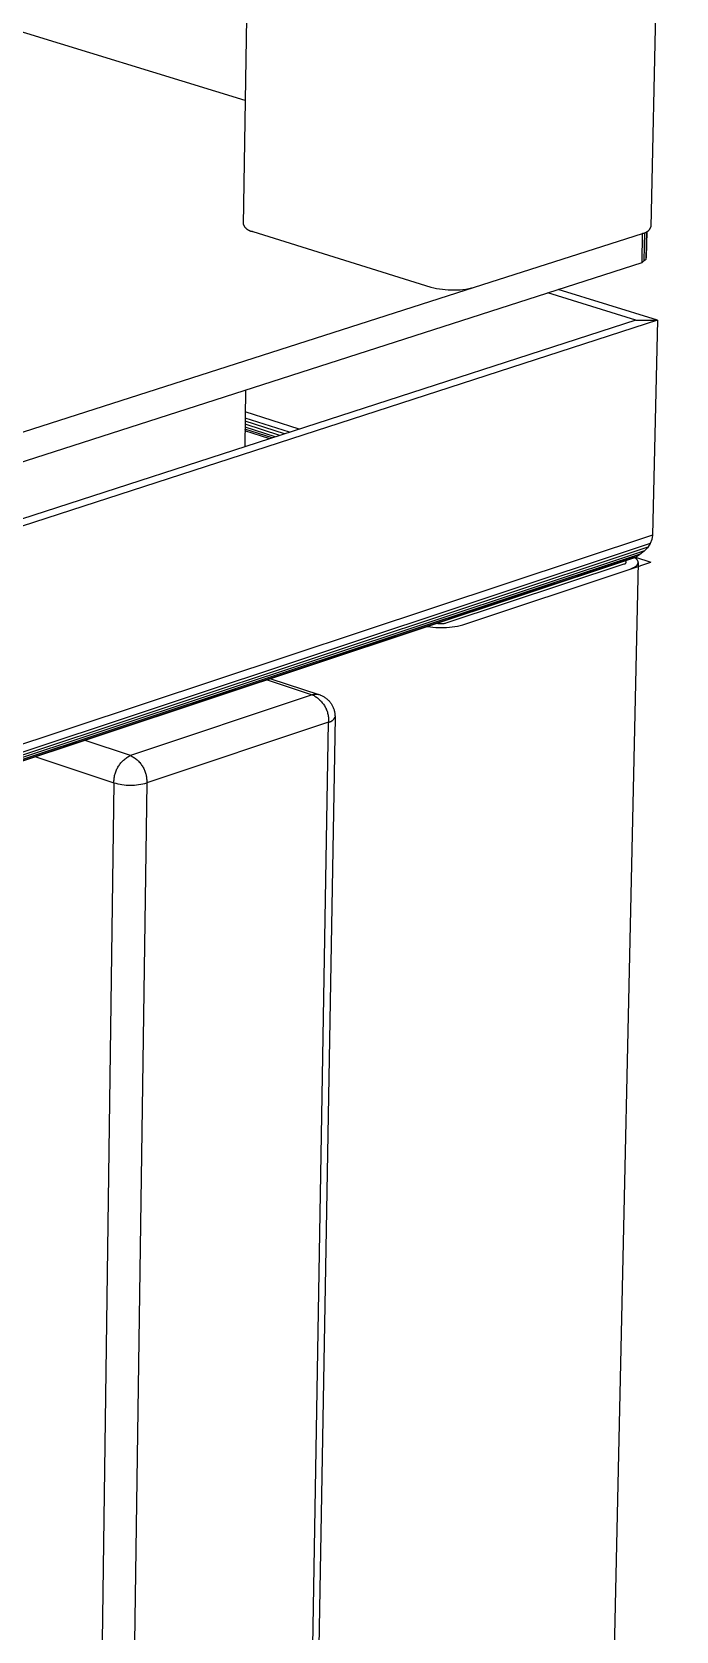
# Model space of a CAD drawing. Header units: millimetres. Extents: x -987 to 2591, y -102 to 2398.
# Drawn here: x 130.7 to 189.7, y 500 to 646.6 of the extents above; entities that cross this region are included whole.
import ezdxf

# ---------------------------------------------------------------- set-up
doc = ezdxf.new("R2010")
doc.units = ezdxf.units.MM
doc.header["$MEASUREMENT"] = 0
doc.layers.add('Utwórz2D linie widoczne', color=7, linetype='Continuous', true_color=0x000000)

msp = doc.modelspace()

# ---------------------------------------------------------------- linework, layer by layer
at = {"layer": 'Utwórz2D linie widoczne'}
for p, q in [((189.75, 733.11), (187.44, 628.75)), ((150.08, 628.99), (151.54, 722.41)), ((150.25, 640.34), (23.51, 679.34)), ((150.08, 628.99), (150.09, 628.96)), ((150.09, 628.96), (150.1, 628.92)), ((150.1, 628.92), (150.12, 628.89)), ((150.12, 628.89), (150.14, 628.86)), ((150.14, 628.86), (150.15, 628.83)), ((150.15, 628.83), (150.17, 628.8)), ((150.17, 628.8), (150.19, 628.77)), ((150.19, 628.77), (150.21, 628.74)), ((150.21, 628.74), (150.24, 628.71)), ((150.24, 628.71), (150.26, 628.69)), ((150.26, 628.69), (150.28, 628.66)), ((150.28, 628.66), (150.31, 628.63)), ((150.31, 628.63), (150.33, 628.61)), ((150.33, 628.61), (150.36, 628.59)), ((150.36, 628.59), (150.39, 628.56)), ((150.39, 628.56), (150.41, 628.54)), ((150.41, 628.54), (150.44, 628.52)), ((150.44, 628.52), (150.47, 628.5)), ((150.47, 628.5), (150.5, 628.48)), ((150.5, 628.48), (150.53, 628.46)), ((150.53, 628.46), (150.57, 628.45)), ((150.57, 628.45), (150.6, 628.43)), ((150.6, 628.43), (150.63, 628.42)), ((150.63, 628.42), (150.66, 628.4)), ((150.66, 628.4), (150.7, 628.39)), ((150.7, 628.39), (150.73, 628.38)), ((150.73, 628.38), (150.76, 628.37)), ((150.76, 628.37), (150.8, 628.36)), ((150.8, 628.36), (150.83, 628.35)), ((150.83, 628.35), (150.87, 628.35)), ((150.87, 628.35), (150.9, 628.34)), ((150.9, 628.34), (150.94, 628.34)), ((150.94, 628.34), (167.27, 623.24)), ((171.26, 623.22), (186.68, 628.16)), ((186.63, 625.49), (186.68, 628.16)), ((186.68, 628.16), (186.72, 628.17)), ((186.72, 628.17), (186.75, 628.17)), ((186.75, 628.17), (186.78, 628.18)), ((186.78, 628.18), (186.81, 628.19)), ((186.81, 628.19), (186.84, 628.19)), ((186.83, 625.66), (186.89, 628.24)), ((186.84, 628.19), (186.87, 628.2)), ((186.87, 628.2), (186.9, 628.21)), ((186.9, 628.21), (186.93, 628.22)), ((186.93, 628.22), (186.96, 628.24)), ((186.96, 628.24), (186.98, 628.25)), ((186.98, 628.25), (187.01, 628.26)), ((187.01, 625.81), (187.06, 628.32)), ((187.01, 628.26), (187.04, 628.28)), ((187.04, 625.98), (187.09, 628.33)), ((187.04, 628.28), (187.07, 628.29)), ((187.07, 628.29), (187.09, 628.31)), ((187.09, 628.31), (187.12, 628.33)), ((187.12, 628.33), (187.14, 628.35)), ((187.14, 628.35), (187.17, 628.37)), ((187.17, 628.37), (187.19, 628.39)), ((187.19, 628.39), (187.22, 628.41)), ((187.22, 628.41), (187.24, 628.43)), ((187.24, 628.43), (187.26, 628.45)), ((187.26, 628.45), (187.28, 628.48)), ((187.28, 628.48), (187.3, 628.5)), ((187.3, 628.5), (187.32, 628.53)), ((187.32, 628.53), (187.34, 628.55)), ((187.34, 628.55), (187.35, 628.58)), ((187.35, 628.58), (187.37, 628.6)), ((187.37, 628.6), (187.39, 628.63)), ((187.39, 628.63), (187.4, 628.66)), ((187.4, 628.66), (187.41, 628.69)), ((187.41, 628.69), (187.43, 628.72)), ((187.43, 628.72), (187.44, 628.75)), ((-6.27, 563.44), (186.63, 625.49)), ((186.63, 625.49), (186.83, 625.66)), ((186.83, 625.66), (187.01, 625.81)), ((187.01, 625.81), (187.04, 625.98)), ((-6.31, 566.29), (171.26, 623.22)), ((167.27, 623.24), (167.53, 623.17)), ((167.53, 623.17), (167.79, 623.12)), ((167.79, 623.12), (168.06, 623.07)), ((168.06, 623.07), (168.32, 623.03)), ((168.32, 623.03), (168.59, 623)), ((168.59, 623), (168.86, 622.98)), ((168.86, 622.98), (169.13, 622.97)), ((169.13, 622.97), (169.4, 622.97)), ((169.4, 622.97), (169.67, 622.98)), ((169.67, 622.98), (169.94, 622.99)), ((169.94, 622.99), (170.2, 623.02)), ((170.2, 623.02), (170.47, 623.06)), ((170.47, 623.06), (170.74, 623.1)), ((170.74, 623.1), (171, 623.16)), ((171, 623.16), (171.26, 623.22)), ((186.05, 620.2), (177.99, 622.71)), ((188.04, 620.19), (178.94, 623.02)), ((188.04, 620.19), (-8, 556.67)), ((186.05, 620.2), (-7.91, 557.4)), ((186.05, 620.2), (188.04, 620.19)), ((188.04, 620.19), (187.6, 600.49)), ((150.28, 613.8), (150.2, 608.59)), ((155.18, 610.21), (150.25, 611.78)), ((152.72, 609.41), (150.22, 610.21)), ((153.41, 609.63), (150.23, 610.65)), ((153, 609.5), (150.23, 610.39)), ((154.29, 609.92), (150.24, 611.21)), ((153.85, 609.77), (150.24, 610.93)), ((152.49, 609.33), (150.22, 610.06)), ((187.6, 600.49), (-7.76, 535.62)), ((187.54, 600.08), (187.38, 599.71)), ((187.6, 600.49), (187.54, 600.08)), ((187.38, 599.71), (-7.74, 534.87)), ((187.08, 599.35), (-7.72, 534.59)), ((186.77, 599.01), (-7.7, 534.35)), ((186.37, 598.72), (-7.68, 534.18)), ((186.42, 598.7), (186.02, 598.44)), ((186.42, 598.7), (186.37, 598.72)), ((186.83, 599), (186.42, 598.7)), ((186.83, 599), (186.77, 599.01)), ((187.13, 599.33), (186.83, 599)), ((187.13, 599.33), (187.08, 599.35)), ((187.38, 599.71), (187.13, 599.33)), ((185.97, 598.46), (-7.66, 534.05)), ((185.47, 598.26), (-7.63, 534.02)), ((168.68, 592.43), (184.99, 597.86)), ((170.19, 592.26), (185.54, 597.37)), ((186.29, 597.97), (175.86, 124.79)), ((184.99, 597.86), (184.99, 597.86)), ((184.99, 597.86), (185, 597.86)), ((185, 597.86), (185, 597.85)), ((185, 597.85), (185.01, 597.85)), ((185.01, 597.85), (185.01, 597.85)), ((185.01, 597.85), (185.02, 597.85)), ((185.02, 597.85), (185.02, 597.85)), ((185.02, 597.85), (185.03, 597.85)), ((185.03, 597.85), (185.03, 597.85)), ((185.03, 597.85), (185.04, 597.85)), ((185.04, 597.85), (185.04, 597.85)), ((185.04, 597.85), (185.05, 597.85)), ((185.05, 597.85), (185.06, 597.86)), ((185.05, 597.85), (185.05, 597.85)), ((185.06, 597.86), (185.06, 597.86)), ((185.06, 597.86), (185.07, 597.86)), ((185.07, 597.86), (185.07, 597.86)), ((185.07, 597.86), (185.08, 597.86)), ((185.09, 598.13), (185.08, 598.13)), ((185.08, 597.86), (185.08, 597.86)), ((185.08, 597.86), (185.09, 597.86)), ((185.09, 598.12), (185.09, 598.13)), ((185.1, 598.12), (185.09, 598.12)), ((185.09, 598.12), (185.09, 598.12)), ((185.09, 597.86), (185.09, 597.87)), ((185.09, 597.87), (185.1, 597.87)), ((185.11, 598.11), (185.1, 598.12)), ((185.1, 598.12), (185.1, 598.12)), ((185.1, 597.87), (185.11, 597.88)), ((185.1, 597.87), (185.1, 597.87)), ((185.1, 597.87), (185.1, 597.87)), ((185.12, 598.11), (185.11, 598.11)), ((185.11, 598.11), (185.11, 598.11)), ((185.11, 597.88), (185.11, 597.88)), ((185.11, 597.88), (185.12, 597.88)), ((185.12, 598.1), (185.12, 598.11)), ((185.12, 598.11), (185.12, 598.11)), ((185.13, 598.1), (185.12, 598.1)), ((185.12, 597.88), (185.12, 597.89)), ((185.12, 597.89), (185.13, 597.89)), ((185.12, 597.88), (185.12, 597.88)), ((185.13, 598.09), (185.13, 598.1)), ((185.13, 598.1), (185.13, 598.1)), ((185.14, 598.09), (185.13, 598.09)), ((185.13, 597.89), (185.14, 597.9)), ((185.13, 597.89), (185.13, 597.89)), ((185.14, 598.08), (185.14, 598.09)), ((185.15, 598.08), (185.14, 598.08)), ((185.14, 598.08), (185.14, 598.08)), ((185.14, 597.9), (185.14, 597.91)), ((185.14, 597.91), (185.14, 597.91)), ((185.14, 597.91), (185.15, 597.91)), ((185.14, 597.9), (185.14, 597.9)), ((185.15, 598.07), (185.15, 598.08)), ((185.15, 598.06), (185.15, 598.07)), ((185.15, 598.07), (185.15, 598.07)), ((185.16, 598.06), (185.15, 598.06)), ((185.15, 597.92), (185.16, 597.93)), ((185.15, 597.91), (185.15, 597.92)), ((185.15, 597.92), (185.15, 597.92)), ((185.16, 598.05), (185.16, 598.06)), ((185.16, 598.06), (185.16, 598.06)), ((185.17, 598.04), (185.16, 598.05)), ((185.16, 598.05), (185.16, 598.05)), ((185.16, 597.94), (185.17, 597.95)), ((185.16, 597.93), (185.16, 597.94)), ((185.16, 597.94), (185.16, 597.94)), ((185.16, 597.94), (185.16, 597.94)), ((185.16, 597.93), (185.16, 597.93)), ((185.17, 598.03), (185.17, 598.04)), ((185.17, 598.04), (185.17, 598.04)), ((185.17, 598.02), (185.17, 598.03)), ((185.17, 598.03), (185.17, 598.03)), ((185.17, 598.01), (185.17, 598.02)), ((185.17, 598.02), (185.17, 598.02)), ((185.17, 598), (185.17, 598.01)), ((185.17, 598.01), (185.17, 598.01)), ((185.17, 597.99), (185.17, 598)), ((185.17, 598), (185.17, 598)), ((185.17, 597.98), (185.17, 597.99)), ((185.17, 597.99), (185.17, 597.99)), ((185.17, 597.97), (185.17, 597.98)), ((185.17, 597.98), (185.17, 597.98)), ((185.17, 597.96), (185.17, 597.97)), ((185.17, 597.97), (185.17, 597.97)), ((185.17, 597.95), (185.17, 597.96)), ((185.17, 597.96), (185.17, 597.96)), ((185.17, 597.95), (185.17, 597.95)), ((186.02, 598.44), (185.47, 598.26)), ((185.54, 597.37), (187.44, 598.01)), ((185.54, 597.37), (185.6, 597.39)), ((185.6, 597.39), (185.66, 597.42)), ((185.66, 597.42), (185.73, 597.44)), ((185.73, 597.44), (185.79, 597.47)), ((185.79, 597.47), (185.84, 597.5)), ((185.84, 597.5), (185.9, 597.52)), ((185.9, 597.52), (185.92, 597.54)), ((185.92, 597.54), (185.95, 597.55)), ((185.97, 598.4), (185.95, 598.42)), ((185.95, 597.55), (185.97, 597.57)), ((186.02, 598.44), (185.97, 598.46)), ((186, 598.39), (185.97, 598.4)), ((185.97, 597.57), (186, 597.58)), ((186.02, 598.37), (186, 598.39)), ((186, 597.58), (186.02, 597.6)), ((186.04, 598.35), (186.02, 598.37)), ((186.02, 597.6), (186.04, 597.61)), ((186.04, 598.46), (187.44, 598.01)), ((186.07, 598.34), (186.04, 598.35)), ((186.04, 597.61), (186.06, 597.63)), ((186.06, 597.63), (186.09, 597.65)), ((186.09, 598.32), (186.07, 598.34)), ((186.11, 598.3), (186.09, 598.32)), ((186.09, 597.65), (186.11, 597.66)), ((186.13, 598.29), (186.11, 598.3)), ((186.11, 597.66), (186.12, 597.68)), ((186.12, 597.68), (186.14, 597.69)), ((186.14, 598.27), (186.13, 598.29)), ((186.16, 598.25), (186.14, 598.27)), ((186.14, 597.69), (186.16, 597.71)), ((186.17, 598.24), (186.16, 598.25)), ((186.16, 597.71), (186.17, 597.72)), ((186.18, 598.23), (186.17, 598.24)), ((186.17, 597.73), (186.18, 597.74)), ((186.17, 597.72), (186.17, 597.73)), ((186.19, 598.22), (186.18, 598.23)), ((186.18, 598.23), (186.18, 598.23)), ((186.18, 597.74), (186.19, 597.75)), ((186.2, 598.21), (186.19, 598.22)), ((186.19, 597.75), (186.2, 597.75)), ((186.21, 598.2), (186.2, 598.21)), ((186.2, 597.76), (186.21, 597.77)), ((186.2, 597.75), (186.2, 597.76)), ((186.21, 598.19), (186.21, 598.2)), ((186.22, 598.18), (186.21, 598.19)), ((186.21, 597.77), (186.22, 597.78)), ((186.22, 598.17), (186.22, 598.18)), ((186.23, 598.16), (186.22, 598.17)), ((186.22, 597.79), (186.23, 597.8)), ((186.22, 597.78), (186.22, 597.79)), ((186.24, 598.15), (186.23, 598.16)), ((186.23, 597.81), (186.24, 597.82)), ((186.23, 597.8), (186.23, 597.81)), ((186.24, 598.14), (186.24, 598.15)), ((186.25, 598.14), (186.24, 598.14)), ((186.24, 597.82), (186.25, 597.83)), ((186.24, 597.82), (186.24, 597.82)), ((186.25, 598.13), (186.25, 598.14)), ((186.25, 598.12), (186.25, 598.13)), ((186.26, 598.11), (186.25, 598.12)), ((186.25, 597.84), (186.26, 597.85)), ((186.25, 597.83), (186.25, 597.84)), ((186.26, 598.1), (186.26, 598.11)), ((186.27, 598.09), (186.26, 598.1)), ((186.26, 597.87), (186.27, 597.88)), ((186.26, 597.86), (186.26, 597.87)), ((186.26, 597.85), (186.26, 597.86)), ((186.27, 598.08), (186.27, 598.09)), ((186.27, 598.07), (186.27, 598.08)), ((186.28, 598.06), (186.27, 598.07)), ((186.27, 597.9), (186.28, 597.91)), ((186.27, 597.89), (186.27, 597.9)), ((186.27, 597.88), (186.27, 597.89)), ((186.28, 598.05), (186.28, 598.06)), ((186.28, 598.04), (186.28, 598.05)), ((186.28, 598.03), (186.28, 598.04)), ((186.28, 598.02), (186.28, 598.03)), ((186.29, 598.01), (186.28, 598.02)), ((186.28, 598.02), (186.28, 598.02)), ((186.28, 597.95), (186.29, 597.96)), ((186.28, 597.94), (186.28, 597.95)), ((186.28, 597.93), (186.28, 597.94)), ((186.28, 597.92), (186.28, 597.93)), ((186.28, 597.91), (186.28, 597.92)), ((186.28, 597.91), (186.28, 597.91)), ((186.29, 598), (186.29, 598.01)), ((186.29, 597.99), (186.29, 598)), ((186.29, 597.98), (186.29, 597.99)), ((186.29, 597.97), (186.29, 597.98)), ((186.29, 597.96), (186.29, 597.97)), ((166.97, 592.1), (167.22, 592.06)), ((167.22, 592.06), (167.46, 592.03)), ((167.46, 592.03), (167.71, 592.01)), ((167.71, 592.01), (167.96, 592)), ((167.85, 592.4), (167.92, 592.39)), ((167.92, 592.39), (167.98, 592.38)), ((167.96, 592), (168.21, 592)), ((167.98, 592.38), (168.04, 592.37)), ((168.04, 592.37), (168.11, 592.37)), ((168.11, 592.37), (168.17, 592.37)), ((168.17, 592.37), (168.24, 592.37)), ((168.21, 592), (168.46, 592)), ((168.24, 592.37), (168.3, 592.37)), ((168.3, 592.37), (168.37, 592.37)), ((168.37, 592.37), (168.43, 592.38)), ((168.43, 592.38), (168.49, 592.39)), ((168.46, 592), (168.71, 592.01)), ((168.49, 592.39), (168.56, 592.4)), ((168.56, 592.4), (168.62, 592.42)), ((168.62, 592.42), (168.68, 592.43)), ((168.71, 592.01), (168.96, 592.03)), ((168.96, 592.03), (169.21, 592.06)), ((169.21, 592.06), (169.46, 592.1)), ((169.46, 592.1), (169.7, 592.14)), ((169.7, 592.14), (169.95, 592.2)), ((169.95, 592.2), (170.19, 592.26)), ((152.24, 587.2), (156.39, 585.84)), ((152.58, 587.31), (156.99, 585.86)), ((156.39, 585.84), (139.71, 580.27)), ((156.39, 585.84), (156.42, 585.85)), ((156.39, 585.84), (156.47, 585.8)), ((156.42, 585.85), (156.46, 585.86)), ((156.46, 585.86), (156.49, 585.87)), ((156.47, 585.8), (156.55, 585.76)), ((156.49, 585.87), (156.52, 585.88)), ((156.52, 585.88), (156.56, 585.88)), ((156.55, 585.76), (156.63, 585.71)), ((156.56, 585.88), (156.59, 585.89)), ((156.59, 585.89), (156.62, 585.89)), ((156.62, 585.89), (156.66, 585.9)), ((156.63, 585.71), (156.71, 585.66)), ((156.66, 585.9), (156.69, 585.9)), ((156.69, 585.9), (156.73, 585.9)), ((156.71, 585.66), (156.78, 585.61)), ((156.73, 585.9), (156.76, 585.9)), ((156.76, 585.9), (156.79, 585.9)), ((156.78, 585.61), (156.86, 585.56)), ((156.79, 585.9), (156.83, 585.89)), ((156.83, 585.89), (156.86, 585.89)), ((156.86, 585.89), (156.9, 585.88)), ((156.86, 585.56), (156.93, 585.5)), ((156.9, 585.88), (156.93, 585.88)), ((156.93, 585.88), (156.96, 585.87)), ((156.93, 585.5), (157, 585.44)), ((156.96, 585.87), (156.99, 585.86)), ((156.99, 585.86), (157.03, 585.85)), ((157, 585.44), (157.06, 585.38)), ((157.03, 585.85), (157.1, 585.83)), ((157.06, 585.38), (157.13, 585.32)), ((157.1, 585.83), (157.16, 585.8)), ((157.13, 585.32), (157.19, 585.25)), ((157.16, 585.8), (157.23, 585.77)), ((157.23, 585.77), (157.3, 585.74)), ((157.3, 585.74), (157.36, 585.71)), ((157.36, 585.71), (157.42, 585.67)), ((157.42, 585.67), (157.48, 585.64)), ((157.48, 585.64), (157.55, 585.6)), ((157.55, 585.6), (157.6, 585.56)), ((157.6, 585.56), (157.66, 585.51)), ((157.66, 585.51), (157.72, 585.47)), ((157.72, 585.47), (157.77, 585.42)), ((157.77, 585.42), (157.83, 585.37)), ((157.83, 585.37), (157.88, 585.32)), ((157.88, 585.32), (157.93, 585.27)), ((157.93, 585.27), (157.98, 585.21)), ((157.19, 585.25), (157.25, 585.18)), ((157.25, 585.18), (157.31, 585.11)), ((157.31, 585.11), (157.37, 585.04)), ((157.37, 585.04), (157.42, 584.97)), ((157.42, 584.97), (157.47, 584.89)), ((157.47, 584.89), (157.52, 584.81)), ((157.52, 584.81), (157.56, 584.74)), ((157.56, 584.74), (157.61, 584.65)), ((157.61, 584.65), (157.65, 584.57)), ((157.65, 584.57), (157.68, 584.49)), ((157.68, 584.49), (157.72, 584.41)), ((157.72, 584.41), (157.75, 584.32)), ((157.75, 584.32), (157.78, 584.23)), ((157.78, 584.23), (157.8, 584.15)), ((157.8, 584.15), (157.82, 584.06)), ((157.82, 584.06), (157.84, 583.97)), ((157.84, 583.97), (157.86, 583.88)), ((157.86, 583.88), (157.87, 583.79)), ((157.98, 585.21), (158.02, 585.16)), ((158.02, 585.16), (158.07, 585.1)), ((158.07, 585.1), (158.11, 585.04)), ((158.11, 585.04), (158.15, 584.98)), ((158.15, 584.98), (158.18, 584.92)), ((158.18, 584.92), (158.22, 584.85)), ((158.22, 584.85), (158.25, 584.79)), ((158.25, 584.79), (158.29, 584.73)), ((158.29, 584.73), (158.31, 584.66)), ((158.31, 584.66), (158.34, 584.59)), ((158.34, 584.59), (158.37, 584.52)), ((158.37, 584.52), (158.39, 584.45)), ((158.39, 584.45), (158.41, 584.38)), ((158.41, 584.38), (158.42, 584.31)), ((158.42, 584.31), (158.44, 584.24)), ((158.44, 584.24), (158.45, 584.17)), ((158.45, 584.17), (158.46, 584.1)), ((158.46, 584.1), (158.47, 584.03)), ((158.47, 584.03), (158.47, 583.96)), ((158.47, 583.96), (158.48, 583.88)), ((158.47, 583.79), (158.48, 583.81)), ((158.48, 583.88), (158.48, 583.81)), ((157.89, 583.34), (141.21, 577.75)), ((150.38, 146.49), (157.89, 583.34)), ((158.48, 583.79), (150.93, 147.16)), ((157.87, 583.79), (157.88, 583.7)), ((157.88, 583.7), (157.89, 583.61)), ((157.89, 583.61), (157.89, 583.52)), ((157.89, 583.52), (157.89, 583.43)), ((157.89, 583.43), (157.89, 583.34)), ((157.89, 583.34), (157.92, 583.34)), ((157.92, 583.34), (157.94, 583.34)), ((157.94, 583.34), (157.96, 583.35)), ((157.96, 583.35), (157.99, 583.35)), ((157.99, 583.35), (158.01, 583.36)), ((158.01, 583.36), (158.03, 583.37)), ((158.03, 583.37), (158.05, 583.38)), ((158.05, 583.38), (158.08, 583.38)), ((158.08, 583.38), (158.1, 583.39)), ((158.1, 583.39), (158.12, 583.4)), ((158.12, 583.4), (158.14, 583.42)), ((158.14, 583.42), (158.16, 583.43)), ((158.16, 583.43), (158.18, 583.44)), ((158.18, 583.44), (158.2, 583.45)), ((158.2, 583.45), (158.22, 583.47)), ((158.22, 583.47), (158.24, 583.48)), ((158.24, 583.48), (158.26, 583.5)), ((158.26, 583.5), (158.28, 583.51)), ((158.28, 583.51), (158.3, 583.53)), ((158.3, 583.53), (158.31, 583.55)), ((158.31, 583.55), (158.33, 583.56)), ((158.33, 583.56), (158.35, 583.58)), ((158.35, 583.58), (158.36, 583.6)), ((158.36, 583.6), (158.38, 583.62)), ((158.38, 583.62), (158.39, 583.64)), ((158.39, 583.64), (158.4, 583.66)), ((158.4, 583.66), (158.42, 583.68)), ((158.42, 583.68), (158.43, 583.7)), ((158.43, 583.7), (158.44, 583.72)), ((158.44, 583.72), (158.45, 583.74)), ((158.45, 583.74), (158.46, 583.77)), ((158.46, 583.77), (158.47, 583.79)), ((139.71, 580.27), (135.56, 581.65)), ((131.05, 580.15), (138.2, 577.77)), ((138.67, 579.36), (138.72, 579.43)), ((138.72, 579.43), (138.78, 579.51)), ((138.78, 579.51), (138.84, 579.58)), ((138.84, 579.58), (138.9, 579.65)), ((138.9, 579.65), (138.96, 579.72)), ((138.96, 579.72), (139.03, 579.79)), ((139.03, 579.79), (139.09, 579.85)), ((139.09, 579.85), (139.16, 579.91)), ((139.16, 579.91), (139.24, 579.97)), ((139.24, 579.97), (139.31, 580.03)), ((139.31, 580.03), (139.39, 580.08)), ((139.39, 580.08), (139.47, 580.13)), ((139.47, 580.13), (139.55, 580.18)), ((139.55, 580.18), (139.63, 580.23)), ((139.63, 580.23), (139.71, 580.27)), ((139.71, 580.27), (139.79, 580.23)), ((139.79, 580.23), (139.87, 580.19)), ((139.87, 580.19), (139.95, 580.14)), ((139.95, 580.14), (140.03, 580.09)), ((140.03, 580.09), (140.1, 580.04)), ((140.1, 580.04), (140.17, 579.98)), ((140.17, 579.98), (140.25, 579.93)), ((140.25, 579.93), (140.32, 579.87)), ((140.32, 579.87), (140.38, 579.81)), ((140.38, 579.81), (140.45, 579.74)), ((140.45, 579.74), (140.51, 579.67)), ((140.51, 579.67), (140.57, 579.61)), ((140.57, 579.61), (140.63, 579.54)), ((140.63, 579.54), (140.69, 579.46)), ((140.69, 579.46), (140.74, 579.39)), ((138.2, 577.95), (138.21, 578.05)), ((138.2, 577.86), (138.2, 577.95)), ((138.21, 578.05), (138.22, 578.14)), ((138.22, 578.14), (138.23, 578.23)), ((138.23, 578.23), (138.24, 578.32)), ((138.24, 578.32), (138.26, 578.42)), ((138.26, 578.42), (138.29, 578.51)), ((138.29, 578.51), (138.31, 578.6)), ((138.31, 578.6), (138.34, 578.69)), ((138.34, 578.69), (138.37, 578.77)), ((138.37, 578.77), (138.4, 578.86)), ((138.4, 578.86), (138.44, 578.95)), ((138.44, 578.95), (138.48, 579.03)), ((138.48, 579.03), (138.52, 579.11)), ((138.52, 579.11), (138.57, 579.2)), ((138.57, 579.2), (138.62, 579.28)), ((138.62, 579.28), (138.67, 579.36)), ((140.74, 579.39), (140.79, 579.31)), ((140.79, 579.31), (140.84, 579.24)), ((140.84, 579.24), (140.88, 579.16)), ((140.88, 579.16), (140.93, 579.08)), ((140.93, 579.08), (140.97, 578.99)), ((140.97, 578.99), (141, 578.91)), ((141, 578.91), (141.04, 578.83)), ((141.04, 578.83), (141.07, 578.74)), ((141.07, 578.74), (141.1, 578.65)), ((141.1, 578.65), (141.12, 578.56)), ((141.12, 578.56), (141.15, 578.48)), ((141.15, 578.48), (141.17, 578.39)), ((141.17, 578.39), (141.18, 578.3)), ((141.18, 578.3), (141.19, 578.21)), ((141.19, 578.21), (141.2, 578.12)), ((141.2, 578.12), (141.21, 578.02)), ((141.21, 578.02), (141.22, 577.93)), ((141.22, 577.93), (141.22, 577.84)), ((138.2, 577.77), (132.14, 138.64)), ((141.21, 577.75), (134.93, 138.61)), ((138.2, 577.77), (138.2, 577.86)), ((138.2, 577.77), (138.38, 577.72)), ((138.38, 577.72), (138.57, 577.67)), ((138.57, 577.67), (138.76, 577.64)), ((138.76, 577.64), (138.94, 577.61)), ((138.94, 577.61), (139.13, 577.58)), ((139.13, 577.58), (139.32, 577.56)), ((139.32, 577.56), (139.51, 577.55)), ((139.51, 577.55), (139.71, 577.55)), ((139.71, 577.55), (139.9, 577.55)), ((139.9, 577.55), (140.09, 577.56)), ((140.09, 577.56), (140.28, 577.58)), ((140.28, 577.58), (140.47, 577.6)), ((140.47, 577.6), (140.66, 577.63)), ((140.66, 577.63), (140.84, 577.66)), ((140.84, 577.66), (141.03, 577.7)), ((141.03, 577.7), (141.21, 577.75)), ((141.22, 577.84), (141.21, 577.75))]:
    msp.add_line(p, q, dxfattribs=at)

doc.saveas('drawing.dxf')
